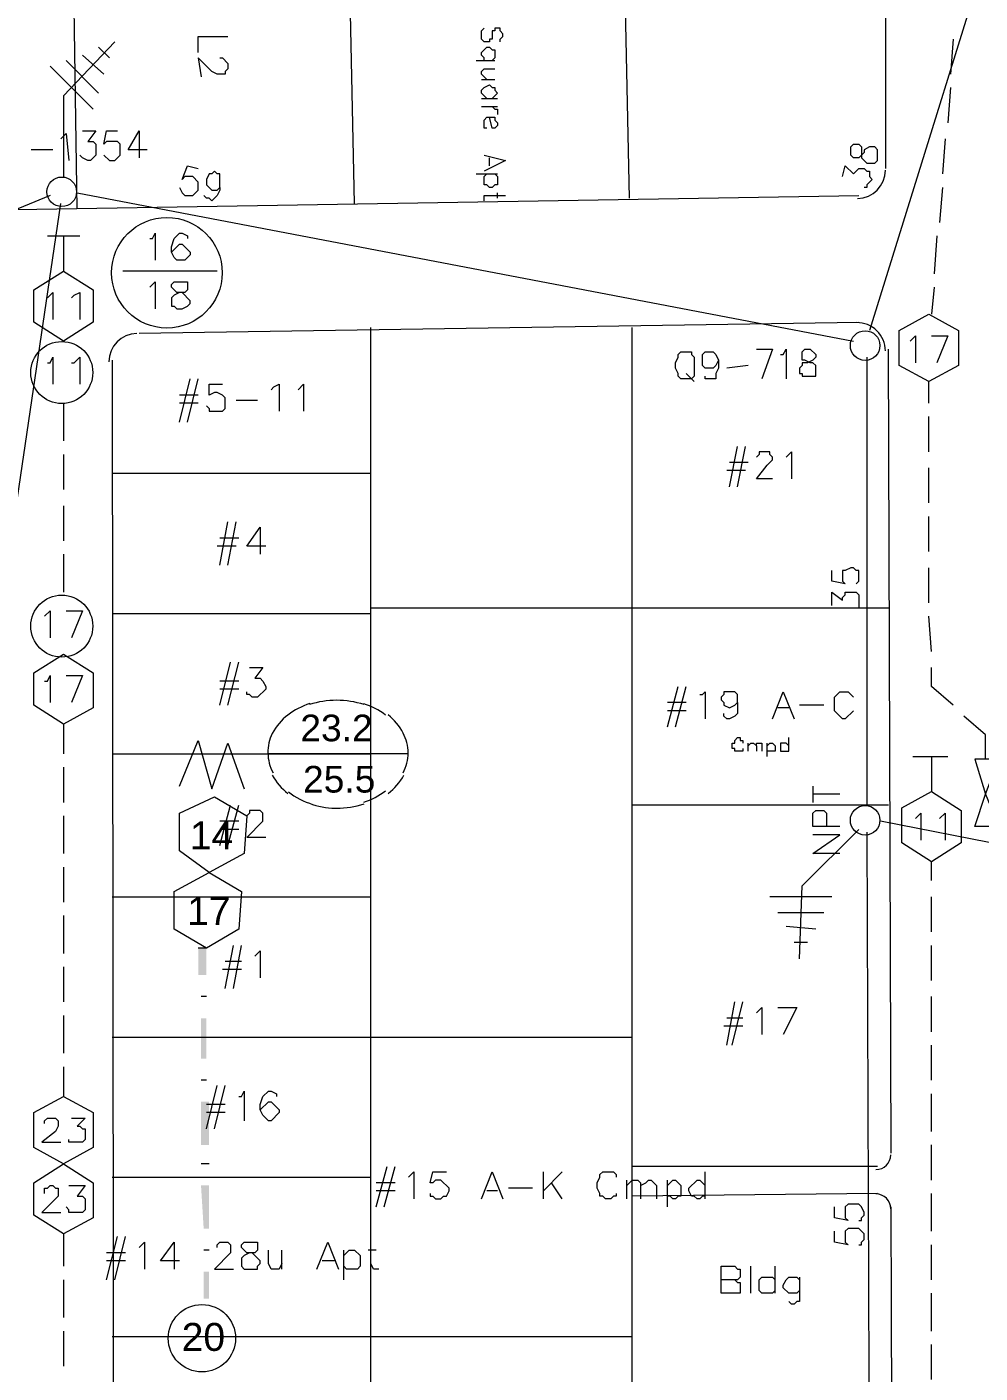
# Model space of a CAD drawing. Header units: millimetres. Extents: x 5.9 to 40.1, y 2 to 30.5.
# Drawn here: x 26.885 to 28.521, y 12.857 to 15.166 of the extents above; entities that cross this region are included whole.
import ezdxf

# ---------------------------------------------------------------- set-up
doc = ezdxf.new("R2010")
doc.units = ezdxf.units.MM
for name, color, linetype in [('PDF_S31$CAAER01', 7, 'Continuous'), ('PDF_S31$CAEOL01', 7, 'Continuous'), ('PDF_S31$CATRM01', 7, 'Continuous'), ('PDF_S31$Passives-TapOffs', 7, 'Continuous'), ('PDF_S31$POLE', 7, 'Continuous'), ('PDF_S31$STRAND', 7, 'Continuous'), ('PDF_S31$Symbols-SelfTerminating', 7, 'Continuous'), ('PDF_S31$Symbols-Splice', 7, 'Continuous'), ('PDF_S31$TPSYM01', 7, 'Continuous'), ('PDF_Text', 7, 'Continuous')]:
    doc.layers.add(name, color=color, linetype=linetype)
for name, color, linetype, true_color in [('PDF_S31$Cable-565', 23, 'Continuous', 0xdd8a6e), ('PDF_S31$LOTS', 254, 'Continuous', 0xdcdcdc), ('PDF_S31$ROAD', 8, 'Continuous', 0x808080), ('PDF_S31$SDU', 157, 'Continuous', 0x396472), ('PDF_S31$Symbols-EndOfLine', 15, 'Continuous', 0x954a4a), ('PDF_S31$Symbols-Ground', 12, 'Continuous', 0xb80000)]:
    doc.layers.add(name, color=color, linetype=linetype, true_color=true_color)
doc.styles.add('PDF ArialMT', font='arial.ttf')

msp = doc.modelspace()

# ---------------------------------------------------------------- hatches: boundary and pattern name
at = {"layer": 'PDF_S31$CAAER01', "transparency": 33554559}
for points in [[(27.1794, 13.5399), (27.1932, 13.5399), (27.1794, 13.5861)], [(27.1794, 13.5861), (27.1932, 13.5399), (27.1932, 13.5861)], [(27.184, 13.3964), (27.1932, 13.3964), (27.184, 13.4658)], [(27.184, 13.4658), (27.1932, 13.3964), (27.1932, 13.4658)], [(27.184, 13.2484), (27.1979, 13.2484), (27.184, 13.3224)], [(27.184, 13.3224), (27.1979, 13.2484), (27.1979, 13.3224)], [(27.1886, 13.1049), (27.1979, 13.1049), (27.184, 13.179)], [(27.184, 13.179), (27.1979, 13.1049), (27.1979, 13.179)], [(27.1886, 12.9846), (27.1979, 12.9846), (27.1886, 13.0309)], [(27.1886, 13.0309), (27.1979, 12.9846), (27.1979, 13.0309)]]:
    msp.add_hatch(color=256, dxfattribs=at).paths.add_polyline_path(points)

# ---------------------------------------------------------------- linework, layer by layer
at = {"layer": 'PDF_S31$CAAER01', "lineweight": 0}
for points in [[(27.1932, 13.5861), (27.1794, 13.5861)], [(27.1932, 13.5029), (27.184, 13.5029)], [(27.1932, 13.3594), (27.184, 13.3594)], [(27.1979, 13.216), (27.184, 13.216)], [(27.1979, 13.0679), (27.1886, 13.0679)]]:
    msp.add_lwpolyline(points, dxfattribs=at)
at = {"layer": 'PDF_S31$Cable-565', "lineweight": 13}
for points in [[(28.4749, 15.1455), (28.4703, 15.0853)], [(28.4703, 15.0622), (28.4657, 15.002)], [(28.4611, 14.9743), (28.4564, 14.9141)], [(28.4564, 14.891), (28.4518, 14.8308)], [(28.4472, 14.8077), (28.4425, 14.7429)], [(28.4425, 14.7198), (28.4379, 14.6735)], [(28.4333, 14.5208), (28.4333, 14.5578)], [(26.948, 14.5208), (26.948, 14.456)], [(28.4333, 14.4375), (28.4333, 14.4977)], [(26.948, 14.4329), (26.948, 14.3727)], [(28.4333, 14.3496), (28.4333, 14.4098)], [(26.948, 14.345), (26.948, 14.2848)], [(28.4333, 14.2663), (28.4333, 14.3265)], [(26.948, 14.2617), (26.948, 14.1969)], [(28.4333, 14.1784), (28.4333, 14.2386)], [(28.4379, 14.0951), (28.4333, 14.1553)], [(28.4749, 14.0026), (28.4379, 14.035), (28.4379, 14.0674)], [(28.5305, 13.91), (28.5305, 13.9517), (28.4934, 13.9841)], [(26.948, 13.9702), (26.948, 13.9193)], [(26.948, 13.8962), (26.948, 13.836)], [(26.948, 13.8129), (26.948, 13.7481)], [(26.948, 13.725), (26.948, 13.6648)], [(28.4379, 13.7018), (28.4379, 13.7342)], [(28.4379, 13.6139), (28.4379, 13.6741)], [(26.948, 13.6417), (26.948, 13.5769)], [(28.4379, 13.5306), (28.4379, 13.5908)], [(26.948, 13.5538), (26.948, 13.4936)], [(28.4379, 13.4427), (28.4379, 13.5029)], [(26.948, 13.4705), (26.948, 13.4057)], [(28.4379, 13.3594), (28.4379, 13.4196)], [(26.948, 13.3826), (26.948, 13.3317)], [(28.4379, 13.2715), (28.4379, 13.3363)], [(28.4379, 13.1882), (28.4379, 13.2484)], [(28.4379, 13.1003), (28.4379, 13.1651)], [(26.948, 13.0957), (26.948, 13.0402)], [(28.4379, 13.017), (28.4379, 13.0772)], [(26.948, 13.017), (26.948, 12.9522)], [(28.4379, 12.9291), (28.4379, 12.9939)], [(26.948, 12.9291), (26.948, 12.869)], [(28.4379, 12.8458), (28.4379, 12.906)]]:
    msp.add_lwpolyline(points, dxfattribs=at)
at = {"layer": 'PDF_S31$CAEOL01', "lineweight": 9}
for points in [[(27.3706, 14.0054, 0.086815), (27.3331, 13.9859, 0.105757), (27.3063, 13.9544, 0.124555), (27.2989, 13.9209, 0.124555), (27.3076, 13.8868)], [(27.4638, 14.0039, 0.07697), (27.4169, 14.0112, 0.07697), (27.37, 14.0039)], [(27.5309, 13.8868, 0.124555), (27.5395, 13.9209, 0.124555), (27.5309, 13.955, 0.105757), (27.5052, 13.986)], [(27.3339, 13.8542, 0.086815), (27.3756, 13.8325, 0.092976), (27.4198, 13.8263)]]:
    msp.add_lwpolyline(points, format="xyb", dxfattribs=at)
msp.add_lwpolyline([(27.5403, 13.9193), (27.2997, 13.9193)], dxfattribs=at)
for centre, radius, start, end in [((27.4262, 13.8885), 0.1226, 52.5476, 72.3944), ((27.3938, 13.9302), 0.0995, 208.3997, 232.5476), ((27.4447, 13.9302), 0.0995, 307.4524, 331.6003), ((27.4262, 13.9533), 0.1226, 287.6056, 307.4524), ((27.4169, 13.9811), 0.155, 270, 287.6056)]:
    msp.add_arc(centre, radius, start, end, dxfattribs=at)
at = {"layer": 'PDF_S31$CATRM01', "lineweight": 9}
msp.add_lwpolyline([(27.147, 13.8638), (27.1794, 13.9424), (27.2025, 13.8591), (27.2303, 13.9378), (27.258, 13.8591)], dxfattribs=at)
at = {"layer": 'PDF_S31$LOTS', "lineweight": 0}
for points in [[(27.9197, 14.8725), (27.9058, 15.5249)], [(26.9712, 14.854), (26.9619, 15.5064)], [(27.4477, 14.8632), (27.4339, 15.5156)], [(27.4755, 11.1801), (27.4755, 14.6504)], [(27.9243, 11.1801), (27.9243, 14.6504)], [(27.0313, 14.4005), (27.4755, 14.4005)], [(27.0313, 14.1599), (27.4755, 14.1599)], [(28.3639, 14.1692), (27.4755, 14.1692)], [(27.0313, 13.9193), (27.4755, 13.9193)], [(28.3639, 13.8314), (27.9243, 13.8314)], [(27.0313, 13.6741), (27.4755, 13.6741)], [(27.0313, 13.4335), (27.9243, 13.4335)], [(27.0313, 13.1929), (27.4755, 13.1929)], [(27.0313, 12.9199), (27.9243, 12.9199)]]:
    msp.add_lwpolyline(points, dxfattribs=at)
at = {"layer": 'PDF_S31$Passives-TapOffs', "lineweight": 9}
for points in [[(26.8971, 14.7151), (26.948, 14.7475), (26.9989, 14.7151), (26.9989, 14.6596), (26.948, 14.6272), (26.8971, 14.6596)], [(28.3824, 14.6457), (28.4333, 14.6735), (28.4842, 14.6457), (28.4842, 14.5856), (28.4333, 14.5578), (28.3824, 14.5856)], [(26.8971, 14.0581), (26.948, 14.0905), (26.9989, 14.0581), (26.9989, 13.998), (26.948, 13.9702), (26.8971, 14.0026)], [(28.387, 13.8268), (28.4379, 13.8545), (28.4888, 13.8221), (28.4888, 13.7666), (28.4379, 13.7342), (28.387, 13.7666)], [(26.8971, 13.3039), (26.948, 13.3317), (26.9989, 13.3039), (26.9989, 13.2438), (26.948, 13.216), (26.8971, 13.2438)], [(26.8971, 13.1836), (26.948, 13.216), (26.9989, 13.1836), (26.9989, 13.1234), (26.948, 13.0957), (26.8971, 13.1281)]]:
    msp.add_lwpolyline(points, close=True, dxfattribs=at)
for points in [[(26.9203, 14.7013), (26.9295, 14.7105), (26.9295, 14.6642)], [(26.9619, 14.7013), (26.9665, 14.7059), (26.9758, 14.7105), (26.9758, 14.6642)], [(28.4009, 14.6272), (28.4102, 14.6365), (28.4102, 14.5902)], [(28.4379, 14.6365), (28.4657, 14.6365), (28.4472, 14.5902)], [(26.9203, 14.5902), (26.9249, 14.5902), (26.9295, 14.5995), (26.9295, 14.5532)], [(26.9619, 14.5902), (26.9665, 14.5902), (26.9758, 14.5995), (26.9758, 14.5532)], [(26.9156, 14.1553), (26.9249, 14.1645), (26.9249, 14.1183)], [(26.9526, 14.1645), (26.9804, 14.1645), (26.9619, 14.1183)], [(26.9156, 14.0442), (26.9203, 14.0442), (26.9249, 14.0535), (26.9249, 14.0072)], [(26.9526, 14.0535), (26.9804, 14.0535), (26.9619, 14.0072)], [(28.4102, 13.8082), (28.4194, 13.8175), (28.4194, 13.7712)], [(28.4518, 13.8082), (28.4611, 13.8175), (28.4611, 13.7712)], [(26.9156, 13.2854), (26.9156, 13.29), (26.9203, 13.2946), (26.9341, 13.2946), (26.9388, 13.29), (26.9388, 13.2808), (26.9341, 13.2715), (26.911, 13.253), (26.9434, 13.253)], [(26.9619, 13.2946), (26.985, 13.2946), (26.9712, 13.2808), (26.9758, 13.2808), (26.9804, 13.2761), (26.985, 13.2761), (26.985, 13.2576), (26.9804, 13.253), (26.9573, 13.253), (26.9573, 13.2576)], [(26.9156, 13.1651), (26.9156, 13.1743), (26.9203, 13.1743), (26.9249, 13.179), (26.9295, 13.179), (26.9341, 13.1743), (26.9388, 13.1743), (26.9388, 13.1605), (26.911, 13.1327), (26.9434, 13.1327)], [(26.9573, 13.179), (26.985, 13.179), (26.9712, 13.1605), (26.9804, 13.1605), (26.985, 13.1558), (26.985, 13.1373), (26.9804, 13.1327), (26.9573, 13.1327), (26.9573, 13.1373), (26.9526, 13.142)]]:
    msp.add_lwpolyline(points, dxfattribs=at)
for centre in [(26.945, 14.5734), (26.945, 14.1384)]:
    msp.add_circle(centre, 0.0532, dxfattribs=at)
at = {"layer": 'PDF_S31$POLE', "lineweight": 0}
for points in [[(26.9804, 14.9881), (27.0035, 14.9881), (26.9897, 14.9696), (26.9989, 14.9696), (27.0035, 14.965), (27.0035, 14.9465), (26.9943, 14.9372), (26.9897, 14.9372), (26.9804, 14.9419), (26.9758, 14.9465)], [(27.0174, 14.9465), (27.0267, 14.9372), (27.0359, 14.9372), (27.0452, 14.9465), (27.0452, 14.965), (27.0406, 14.9696), (27.022, 14.9696), (27.0174, 14.965), (27.022, 14.9881), (27.0406, 14.9881)], [(27.0915, 14.9557), (27.0591, 14.9557), (27.0776, 14.9881), (27.0776, 14.9419)], [(26.9434, 14.9743), (26.9526, 14.9835), (26.9573, 14.9372)], [(26.9295, 14.9557), (26.8925, 14.9557)], [(28.0724, 14.5948), (28.0724, 14.581), (28.0678, 14.5717), (28.0678, 14.5624), (28.0492, 14.5624), (28.0492, 14.5671)], [(28.1372, 14.6133), (28.1649, 14.6133), (28.1464, 14.5624)], [(28.1788, 14.6041), (28.1834, 14.6041), (28.1881, 14.6133), (28.1881, 14.5624)], [(28.0307, 14.5578), (28.0169, 14.5717)], [(28.1233, 14.5856), (28.0863, 14.581)], [(28.2343, 13.8638), (28.2343, 13.836)], [(28.2806, 13.8499), (28.2343, 13.8499)], [(28.2806, 13.7944), (28.2343, 13.7944), (28.2343, 13.8175), (28.239, 13.8221), (28.2528, 13.8221), (28.2575, 13.8175), (28.2575, 13.7944)], [(28.2806, 13.7481), (28.2343, 13.7481), (28.2806, 13.7805), (28.2343, 13.7805)]]:
    msp.add_lwpolyline(points, dxfattribs=at)
for points in [[(28.0076, 14.6087), (28.0261, 14.6087), (28.0261, 14.6041), (28.0307, 14.5995), (28.0307, 14.5671), (28.0261, 14.5624), (28.0076, 14.5624), (28.003, 14.5671), (28.003, 14.5717), (27.9983, 14.581), (27.9983, 14.5902), (28.003, 14.5995), (28.003, 14.6041)], [(28.0678, 14.5856), (28.0631, 14.581), (28.0492, 14.581), (28.0446, 14.5856), (28.0446, 14.6041), (28.0492, 14.6087), (28.0631, 14.6087), (28.0678, 14.6041), (28.0724, 14.5948)], [(28.2204, 14.6133), (28.2297, 14.6133), (28.239, 14.6041), (28.239, 14.5995), (28.2343, 14.5948), (28.2251, 14.5902), (28.2158, 14.5902), (28.2158, 14.5856), (28.2112, 14.581), (28.2112, 14.5717), (28.2158, 14.5717), (28.2158, 14.5671), (28.239, 14.5671), (28.239, 14.5856), (28.2343, 14.5902), (28.2297, 14.5902), (28.2204, 14.5948), (28.2158, 14.5948), (28.2158, 14.6087)]]:
    msp.add_lwpolyline(points, close=True, dxfattribs=at)
for centre in [(26.945, 14.8834), (28.3239, 14.6196), (28.3239, 13.8053)]:
    msp.add_circle(centre, 0.0254, dxfattribs=at)
at = {"layer": 'PDF_S31$ROAD', "lineweight": 0}
for points in [[(28.3593, 14.9234), (28.3593, 15.2287)], [(25.2499, 14.8262), (28.313, 14.8771)], [(27.0776, 14.6411), (28.313, 14.6596)], [(27.0313, 14.5948), (27.0359, 10.3472)], [(28.3685, 13.2345), (28.3639, 14.6133)], [(28.3454, 13.2114), (27.9243, 13.2114)], [(28.3454, 13.1651), (27.9243, 13.1605)], [(28.3778, 10.3796), (28.3685, 13.142)]]:
    msp.add_lwpolyline(points, dxfattribs=at)
for centre, radius, start, end in [((28.31, 14.9204), 0.0486, 270.9504, 0.2033), ((28.31, 14.6104), 0.0486, 0.2032, 90.9503), ((27.0745, 14.5919), 0.0486, 90.9504, 180.0439), ((28.3424, 13.2315), 0.0254, 270.2033, 0.2032), ((28.3424, 13.1389), 0.0254, 0.2033, 90.2032)]:
    msp.add_arc(centre, radius, start, end, dxfattribs=at)
at = {"layer": 'PDF_S31$SDU', "lineweight": 0}
for points in [[(27.1794, 15.1223), (27.1794, 15.1501), (27.2303, 15.1501)], [(27.6976, 15.1408), (27.6976, 15.1455), (27.7022, 15.1501), (27.7022, 15.1547), (27.6976, 15.1593), (27.6976, 15.164), (27.6883, 15.164), (27.6883, 15.1593), (27.6837, 15.1593), (27.6837, 15.1455), (27.6791, 15.1455), (27.6791, 15.1408), (27.6698, 15.1408), (27.6652, 15.1455), (27.6652, 15.1593), (27.6698, 15.164)], [(27.6698, 15.1084), (27.6698, 15.1131), (27.6652, 15.1177), (27.6652, 15.1223), (27.6745, 15.1316), (27.6791, 15.1316), (27.6837, 15.1269), (27.6883, 15.1269), (27.6883, 15.1131), (27.6837, 15.1084)], [(27.2164, 15.1131), (27.221, 15.1131), (27.2303, 15.1038), (27.2303, 15.0946), (27.2256, 15.0899), (27.2256, 15.0853), (27.2118, 15.0853), (27.2025, 15.0899), (27.1794, 15.1131), (27.184, 15.0807)], [(27.656, 15.1084), (27.6883, 15.1084)], [(27.6745, 15.076), (27.6652, 15.0853), (27.6652, 15.0899), (27.6698, 15.0946), (27.6883, 15.0946)], [(27.6652, 15.076), (27.6883, 15.076)], [(27.6745, 15.0437), (27.6652, 15.0529), (27.6652, 15.0575), (27.6698, 15.0622), (27.6791, 15.0668), (27.6837, 15.0622), (27.6883, 15.0622), (27.6883, 15.0575), (27.693, 15.0529), (27.6837, 15.0437)], [(27.6652, 15.0437), (27.693, 15.0437)], [(27.6652, 15.0298), (27.693, 15.0298)], [(27.6745, 14.9928), (27.6698, 14.9928), (27.6698, 15.0066), (27.6745, 15.0113), (27.6791, 15.0113), (27.6883, 15.0113), (27.6883, 15.0066), (27.693, 15.002), (27.693, 14.9974), (27.6883, 14.9928), (27.6837, 14.9928), (27.6791, 15.0113)], [(27.6791, 15.0298), (27.6837, 15.0298), (27.6883, 15.0251), (27.693, 15.0251), (27.693, 15.0159)], [(27.6698, 14.9465), (27.7068, 14.9372), (27.6698, 14.9187)], [(27.6791, 14.928), (27.6791, 14.9419)], [(27.656, 14.9141), (27.693, 14.9141)], [(27.6883, 14.9141), (27.693, 14.9095), (27.693, 14.8956), (27.6883, 14.8956), (27.6837, 14.891), (27.6791, 14.891), (27.6745, 14.8956), (27.6698, 14.8956), (27.6698, 14.9095), (27.6745, 14.9141)], [(27.6698, 14.8678), (27.6698, 14.8771), (27.7068, 14.8771)], [(27.693, 14.8725), (27.693, 14.8817)], [(27.147, 14.4884), (27.1655, 14.5624)], [(27.1609, 14.4884), (27.1794, 14.5624)], [(27.1932, 14.5162), (27.1979, 14.5116), (27.1979, 14.5069), (27.221, 14.5069), (27.2256, 14.5116), (27.2256, 14.5301), (27.221, 14.5347), (27.2118, 14.5393), (27.2071, 14.5393), (27.1979, 14.5347), (27.1979, 14.5532), (27.221, 14.5532)], [(27.3043, 14.5439), (27.3089, 14.5486), (27.3182, 14.5532), (27.3182, 14.5069)], [(27.3506, 14.5439), (27.3598, 14.5532), (27.3598, 14.5069)], [(27.1794, 14.5347), (27.147, 14.5347)], [(27.2812, 14.5254), (27.2441, 14.5254)], [(27.1794, 14.5208), (27.147, 14.5208)], [(28.0909, 14.3774), (28.1048, 14.4468)], [(28.1048, 14.3774), (28.1187, 14.4468)], [(28.1649, 14.3912), (28.1372, 14.3912), (28.1557, 14.4144), (28.1649, 14.4236), (28.1649, 14.4283), (28.1603, 14.4329), (28.1603, 14.4375), (28.1418, 14.4375), (28.1418, 14.4329), (28.1372, 14.4283)], [(28.1881, 14.4283), (28.1973, 14.4375), (28.1973, 14.3912)], [(28.1233, 14.419), (28.0909, 14.419)], [(28.1187, 14.4051), (28.0863, 14.4051)], [(27.2164, 14.2432), (27.2303, 14.3172)], [(27.2303, 14.2432), (27.2441, 14.3172)], [(27.295, 14.2756), (27.2627, 14.2756), (27.2858, 14.308), (27.2858, 14.2617)], [(27.2441, 14.2756), (27.2118, 14.2756)], [(27.2488, 14.2895), (27.2164, 14.2895)], [(27.2164, 14.0026), (27.2349, 14.0766)], [(27.2303, 14.0026), (27.2488, 14.0766)], [(27.2673, 14.0674), (27.2904, 14.0674), (27.2765, 14.0489), (27.2858, 14.0489), (27.2904, 14.0442), (27.295, 14.035), (27.295, 14.0303), (27.2812, 14.0165), (27.2719, 14.0165), (27.2673, 14.0211), (27.2627, 14.0211), (27.2627, 14.0257)], [(27.2488, 14.0442), (27.2164, 14.0442)], [(27.2488, 14.0303), (27.2164, 14.0303)], [(27.9845, 13.9656), (28.003, 14.035)], [(27.9983, 13.9656), (28.0169, 14.035)], [(28.04, 14.0211), (28.0446, 14.0211), (28.0492, 14.0257), (28.0492, 13.9794)], [(28.1048, 14.0072), (28.1048, 14.0211), (28.1001, 14.0257), (28.0816, 14.0257), (28.0816, 14.0211), (28.077, 14.0165), (28.077, 14.0118), (28.0816, 14.0072), (28.0816, 14.0026), (28.0909, 13.998), (28.1001, 14.0026), (28.1048, 14.0072), (28.1048, 13.9887), (28.1001, 13.9841), (28.0909, 13.9794), (28.0863, 13.9794), (28.0816, 13.9841), (28.0816, 13.9887)], [(28.1649, 13.9794), (28.1834, 14.0257), (28.2019, 13.9794)], [(28.3037, 13.9933), (28.2899, 13.9794), (28.2852, 13.9794), (28.2713, 13.9933), (28.2713, 14.0165), (28.2806, 14.0257), (28.2945, 14.0257), (28.3037, 14.0165)], [(28.0169, 14.0072), (27.9845, 14.0072)], [(28.1927, 13.998), (28.1742, 13.998)], [(28.2528, 14.0026), (28.2112, 14.0026)], [(28.0169, 13.9933), (27.9845, 13.9933)], [(28.114, 13.9285), (28.114, 13.9239), (28.1001, 13.9239), (28.1001, 13.9285), (28.0955, 13.9285), (28.0955, 13.9378), (28.1001, 13.9378), (28.1001, 13.9424), (28.1048, 13.9471), (28.1094, 13.9471), (28.1094, 13.9424), (28.114, 13.9424), (28.114, 13.9378)], [(28.1233, 13.9239), (28.1233, 13.9378)], [(28.1233, 13.9332), (28.1279, 13.9378), (28.1325, 13.9378), (28.1372, 13.9332), (28.1372, 13.9239)], [(28.1372, 13.9332), (28.1372, 13.9378), (28.1464, 13.9378), (28.1464, 13.9239)], [(28.1557, 13.9147), (28.1557, 13.9378)], [(28.1557, 13.9332), (28.1603, 13.9378), (28.1649, 13.9378), (28.1695, 13.9332), (28.1695, 13.9239), (28.1557, 13.9239)], [(28.1927, 13.9332), (28.1881, 13.9378), (28.1788, 13.9378), (28.1788, 13.9239), (28.1927, 13.9239), (28.1927, 13.9471)], [(27.2164, 13.762), (27.2349, 13.8314)], [(27.2303, 13.762), (27.2488, 13.8314)], [(27.295, 13.7759), (27.2627, 13.7759), (27.2904, 13.8036), (27.2904, 13.8175), (27.2858, 13.8221), (27.2673, 13.8221), (27.2673, 13.8175), (27.2627, 13.8129)], [(27.2488, 13.8036), (27.2164, 13.8036)], [(27.2488, 13.7897), (27.2164, 13.7897)], [(27.2256, 13.5167), (27.2395, 13.5908)], [(27.2395, 13.5167), (27.2534, 13.5908)], [(27.2765, 13.5723), (27.2858, 13.5815), (27.2858, 13.5353)], [(27.2534, 13.563), (27.2256, 13.563)], [(27.2534, 13.5491), (27.221, 13.5491)], [(28.0863, 13.4196), (28.1001, 13.4936)], [(28.0955, 13.4196), (28.114, 13.4936)], [(28.114, 13.4658), (28.0863, 13.4658)], [(28.1372, 13.4751), (28.1464, 13.4844), (28.1464, 13.4381)], [(28.1742, 13.4844), (28.2066, 13.4844), (28.1834, 13.4381)], [(28.114, 13.452), (28.0816, 13.452)], [(27.1932, 13.2761), (27.2118, 13.3502)], [(27.2071, 13.2761), (27.2256, 13.3502)], [(27.2488, 13.3317), (27.2534, 13.3317), (27.258, 13.3409), (27.258, 13.29)], [(27.2858, 13.3085), (27.2997, 13.3224), (27.3043, 13.3224), (27.3182, 13.3085), (27.3182, 13.3039), (27.3043, 13.29), (27.2997, 13.29), (27.2904, 13.2993), (27.2858, 13.3085), (27.2858, 13.3178), (27.2904, 13.3317), (27.2997, 13.3409), (27.3043, 13.3409), (27.3136, 13.3363), (27.3136, 13.3317)], [(27.2256, 13.3178), (27.1932, 13.3178)], [(27.2256, 13.3039), (27.1932, 13.3039)], [(27.4848, 13.142), (27.5033, 13.2114)], [(27.4986, 13.142), (27.5171, 13.2114)], [(27.5403, 13.1929), (27.5495, 13.2021), (27.5495, 13.1558)], [(27.5773, 13.1651), (27.5773, 13.1605), (27.5819, 13.1605), (27.5865, 13.1558), (27.5958, 13.1558), (27.6004, 13.1605), (27.6051, 13.1605), (27.6097, 13.1697), (27.6097, 13.1743), (27.5958, 13.1882), (27.5865, 13.1882), (27.5819, 13.1836), (27.5773, 13.1836), (27.5819, 13.2021), (27.6051, 13.2021)], [(27.6652, 13.1558), (27.6837, 13.2021), (27.7022, 13.1558)], [(27.7716, 13.1558), (27.7716, 13.2021)], [(27.7716, 13.1697), (27.804, 13.2021)], [(27.8966, 13.1651), (27.8966, 13.1605), (27.8919, 13.1605), (27.8873, 13.1558), (27.878, 13.1558), (27.8734, 13.1605), (27.8688, 13.1605), (27.8688, 13.1651), (27.8642, 13.1743), (27.8642, 13.1836), (27.8688, 13.1929), (27.8688, 13.1975), (27.8734, 13.2021), (27.8919, 13.2021), (27.8966, 13.1975), (27.8966, 13.1929)], [(27.9151, 13.1558), (27.9151, 13.1882)], [(27.9151, 13.179), (27.9243, 13.1882), (27.9336, 13.1882), (27.9382, 13.1836), (27.9382, 13.1558)], [(27.9382, 13.179), (27.9475, 13.1836), (27.9521, 13.1882), (27.9567, 13.1882), (27.966, 13.179), (27.966, 13.1558)], [(27.9845, 13.142), (27.9845, 13.1882)], [(27.9845, 13.179), (27.9937, 13.1882), (27.9983, 13.1882), (28.0076, 13.179), (28.0076, 13.1605), (28.003, 13.1605), (27.9983, 13.1558), (27.9937, 13.1558), (27.9891, 13.1605), (27.9845, 13.1605)], [(28.0492, 13.1605), (28.0446, 13.1605), (28.04, 13.1558), (28.0354, 13.1558), (28.0307, 13.1605), (28.0261, 13.1605), (28.0215, 13.1697), (28.0215, 13.1743), (28.0354, 13.1882), (28.04, 13.1882), (28.0492, 13.179)], [(28.0492, 13.1558), (28.0492, 13.2021)], [(27.5171, 13.1836), (27.4848, 13.1836)], [(27.5171, 13.1697), (27.4848, 13.1697)], [(27.693, 13.1697), (27.6745, 13.1697)], [(27.7531, 13.1743), (27.7115, 13.1743)], [(27.804, 13.1558), (27.7855, 13.1836)], [(27.022, 13.017), (27.0406, 13.0911)], [(27.0359, 13.017), (27.0544, 13.0911)], [(27.0776, 13.0726), (27.0868, 13.0818), (27.0868, 13.0355)], [(27.147, 13.0494), (27.1146, 13.0494), (27.1377, 13.0818), (27.1377, 13.0355)], [(27.2118, 13.0726), (27.2118, 13.0772), (27.2164, 13.0818), (27.2303, 13.0818), (27.2349, 13.0772), (27.2349, 13.0633), (27.2071, 13.0355), (27.2395, 13.0355)], [(27.383, 13.0355), (27.4015, 13.0818), (27.42, 13.0355)], [(27.4894, 13.0355), (27.4801, 13.0355), (27.4755, 13.0448), (27.4755, 13.0818)], [(27.0544, 13.0633), (27.022, 13.0633)], [(27.0544, 13.0494), (27.022, 13.0494)], [(27.3228, 13.0448), (27.3182, 13.0355), (27.3043, 13.0355), (27.2997, 13.0448), (27.2997, 13.0679)], [(27.3228, 13.0355), (27.3228, 13.0679)], [(27.4153, 13.0494), (27.3922, 13.0494)], [(27.4292, 13.017), (27.4292, 13.0679)], [(27.4292, 13.0587), (27.4385, 13.0679), (27.4477, 13.0679), (27.457, 13.0587), (27.457, 13.0402), (27.4524, 13.0355), (27.4339, 13.0355), (27.4292, 13.0402)], [(27.4848, 13.0679), (27.4709, 13.0679)], [(28.1001, 13.017), (28.1048, 13.0124), (28.1094, 13.0124), (28.1094, 12.9939), (28.077, 12.9939), (28.077, 13.0402), (28.1001, 13.0402), (28.1048, 13.0355), (28.1094, 13.0355), (28.1094, 13.0217), (28.1048, 13.017), (28.077, 13.017)], [(28.1279, 12.9939), (28.1279, 13.0402)], [(28.1695, 12.9939), (28.1695, 13.0402)], [(28.1695, 12.9985), (28.1649, 12.9939), (28.1464, 12.9939), (28.1418, 12.9985), (28.1418, 13.017), (28.1464, 13.0217), (28.1649, 13.0217), (28.1695, 13.017)], [(28.2112, 12.9985), (28.2066, 12.9939), (28.1927, 12.9939), (28.1834, 13.0031), (28.1834, 13.0078), (28.1881, 13.017), (28.1927, 13.0217), (28.2066, 13.0217), (28.2112, 13.017)], [(28.2112, 13.0217), (28.2112, 12.98), (28.2066, 12.98), (28.2019, 12.9754), (28.1973, 12.9754), (28.1927, 12.98)]]:
    msp.add_lwpolyline(points, dxfattribs=at)
msp.add_lwpolyline([(27.258, 13.0818), (27.2812, 13.0818), (27.2812, 13.0679), (27.2765, 13.0633), (27.2673, 13.0633), (27.258, 13.0587), (27.2534, 13.054), (27.2534, 13.0402), (27.258, 13.0355), (27.2812, 13.0355), (27.2812, 13.0402), (27.2858, 13.0448), (27.2858, 13.0494), (27.2719, 13.0633), (27.2627, 13.0633), (27.2534, 13.0726), (27.2534, 13.0772)], close=True, dxfattribs=at)
at = {"layer": 'PDF_S31$STRAND', "color": 254, "lineweight": 0, "true_color": 0xdcdcdc}
for points in [[(28.586, 15.4647), (28.3315, 14.6457)], [(26.9249, 14.8771), (26.2632, 14.6041)], [(26.9712, 14.8817), (28.3037, 14.6272)], [(26.8323, 14.1136), (26.9434, 14.8632)], [(28.3269, 14.5995), (28.3269, 13.8314)], [(29.2245, 13.6324), (28.35, 13.8036)], [(28.3269, 13.7851), (28.3315, 12.5404)]]:
    msp.add_lwpolyline(points, dxfattribs=at)
at = {"layer": 'PDF_S31$STRAND', "lineweight": 0}
msp.add_lwpolyline([(28.313, 14.9419), (28.3037, 14.9419), (28.2991, 14.9465), (28.2991, 14.9604), (28.3037, 14.965), (28.313, 14.965), (28.3176, 14.9604), (28.3176, 14.9465), (28.3176, 14.9419), (28.3269, 14.9326), (28.3407, 14.9326), (28.3454, 14.9372), (28.3454, 14.9557), (28.3407, 14.9604), (28.3315, 14.9604), (28.3222, 14.9557), (28.3222, 14.9511), (28.3176, 14.9465)], close=True, dxfattribs=at)
for points in [[(27.147, 14.891), (27.1516, 14.8817), (27.1562, 14.8771), (27.1701, 14.8771), (27.1794, 14.8863), (27.1794, 14.9002), (27.1701, 14.9095), (27.1562, 14.9095), (27.1516, 14.9048), (27.1609, 14.928), (27.1794, 14.9234)], [(27.2164, 14.891), (27.2164, 14.9141), (27.2118, 14.9141), (27.2071, 14.9187), (27.2025, 14.9141), (27.1979, 14.9141), (27.1932, 14.9048), (27.1932, 14.8956), (27.2025, 14.8863), (27.2118, 14.8863), (27.2164, 14.891), (27.2164, 14.8863), (27.2118, 14.8771), (27.2025, 14.8678), (27.1979, 14.8725), (27.1932, 14.8725), (27.1886, 14.8771)], [(28.2852, 14.9095), (28.2899, 14.928), (28.3037, 14.9141), (28.313, 14.9234), (28.3222, 14.9234), (28.3269, 14.9187), (28.3315, 14.9187), (28.3315, 14.9095), (28.3361, 14.9048), (28.3269, 14.8956), (28.3269, 14.891), (28.3222, 14.891)], [(28.3084, 14.2108), (28.313, 14.2154), (28.313, 14.2339), (28.3084, 14.2339), (28.3037, 14.2386), (28.2991, 14.2386), (28.2899, 14.2339), (28.2852, 14.2339), (28.2852, 14.2154), (28.2899, 14.2108), (28.2667, 14.2154), (28.2667, 14.2339)], [(28.2667, 14.1738), (28.2667, 14.1969), (28.2852, 14.183), (28.2852, 14.1877), (28.2899, 14.1923), (28.2899, 14.1969), (28.3084, 14.1969), (28.313, 14.1923), (28.313, 14.1692), (28.3084, 14.1692)], [(28.313, 13.1188), (28.3176, 13.1188), (28.3176, 13.1234), (28.3222, 13.1281), (28.3222, 13.1327), (28.3176, 13.142), (28.313, 13.1466), (28.2945, 13.1466), (28.2899, 13.142), (28.2899, 13.1234), (28.2945, 13.1188), (28.2713, 13.1234), (28.2713, 13.142)], [(28.313, 13.0772), (28.3176, 13.0772), (28.3176, 13.0818), (28.3222, 13.0864), (28.3222, 13.0957), (28.313, 13.1049), (28.2945, 13.1049), (28.2899, 13.1003), (28.2899, 13.0818), (28.2945, 13.0772), (28.2713, 13.0818), (28.2713, 13.1003)]]:
    msp.add_lwpolyline(points, dxfattribs=at)
at = {"layer": 'PDF_S31$Symbols-EndOfLine', "lineweight": 0}
for points in [[(27.0961, 14.8031), (27.1007, 14.8031), (27.1053, 14.8123), (27.1053, 14.766)], [(27.1331, 14.7799), (27.147, 14.7938), (27.1516, 14.7938), (27.1655, 14.7799), (27.1655, 14.7753), (27.1562, 14.766), (27.1424, 14.766), (27.1377, 14.7707), (27.1331, 14.7799), (27.1331, 14.7892), (27.1377, 14.8031), (27.147, 14.8123), (27.1516, 14.8123), (27.1609, 14.8077), (27.1609, 14.8031)], [(27.2118, 14.7475), (27.0498, 14.7475)], [(27.0961, 14.7198), (27.1053, 14.729), (27.1053, 14.6828)]]:
    msp.add_lwpolyline(points, dxfattribs=at)
msp.add_lwpolyline([(27.1377, 14.729), (27.1609, 14.729), (27.1609, 14.7151), (27.1562, 14.7105), (27.147, 14.7105), (27.1377, 14.7059), (27.1331, 14.7013), (27.1331, 14.6874), (27.1377, 14.6874), (27.1424, 14.6828), (27.1516, 14.6828), (27.1609, 14.6874), (27.1655, 14.692), (27.1655, 14.6966), (27.1516, 14.7105), (27.1424, 14.7105), (27.1331, 14.7198), (27.1331, 14.7244)], close=True, dxfattribs=at)
msp.add_circle((27.1254, 14.7446), 0.0949, dxfattribs=at)
at = {"layer": 'PDF_S31$Symbols-Ground', "lineweight": 0}
for points in [[(27.0359, 15.1408), (26.948, 15.0483), (26.948, 14.9095)], [(27.0267, 15.1131), (27.0082, 15.1316)], [(27.0082, 15.0529), (26.9526, 15.1084)], [(27.0174, 15.0853), (26.9804, 15.1177)], [(26.9989, 15.0251), (26.9249, 15.0992)], [(28.2112, 13.5676), (28.2158, 13.6926), (28.313, 13.7897)], [(28.2667, 13.6741), (28.1603, 13.6741)], [(28.2528, 13.6463), (28.1742, 13.6463)], [(28.239, 13.6185), (28.1881, 13.6232)], [(28.2251, 13.5954), (28.2019, 13.5954)]]:
    msp.add_lwpolyline(points, dxfattribs=at)
at = {"layer": 'PDF_S31$Symbols-SelfTerminating', "lineweight": 9}
for points in [[(26.9203, 14.8077), (26.9758, 14.8077)], [(26.948, 14.8077), (26.948, 14.7475)], [(28.4055, 13.9147), (28.4657, 13.9147)], [(28.4379, 13.9147), (28.4379, 13.8545)]]:
    msp.add_lwpolyline(points, dxfattribs=at)
at = {"layer": 'PDF_S31$Symbols-Splice', "lineweight": 9}
msp.add_lwpolyline([(28.5305, 13.8499), (28.5536, 13.91), (28.5119, 13.91), (28.5305, 13.8499), (28.5536, 13.7944), (28.5119, 13.7944)], close=True, dxfattribs=at)
at = {"layer": 'PDF_S31$TPSYM01', "lineweight": 9}
for points in [[(27.2627, 13.8129), (27.258, 13.7481), (27.1979, 13.7157), (27.147, 13.7527), (27.147, 13.8175), (27.2071, 13.8453)], [(27.2534, 13.6833), (27.2488, 13.6185), (27.1932, 13.5861), (27.1377, 13.6185), (27.1377, 13.6833), (27.1979, 13.7157)]]:
    msp.add_lwpolyline(points, close=True, dxfattribs=at)
msp.add_circle((27.1856, 12.9168), 0.0578, dxfattribs=at)

# ---------------------------------------------------------------- texts
at = {"layer": 'PDF_Text', "attachment_point": 4, "style": 'PDF ArialMT'}
for s, insert, char_height in [('23.2', (27.3545, 13.9634), 0.04567), ('25.5', (27.3591, 13.8754), 0.04567), ('14', (27.1647, 13.7793), 0.04794), ('17', (27.1601, 13.6498), 0.04794), ('20', (27.1509, 12.9187), 0.04794)]:
    msp.add_mtext(s, dxfattribs=dict(at, insert=insert, char_height=char_height))

doc.saveas('drawing.dxf')
